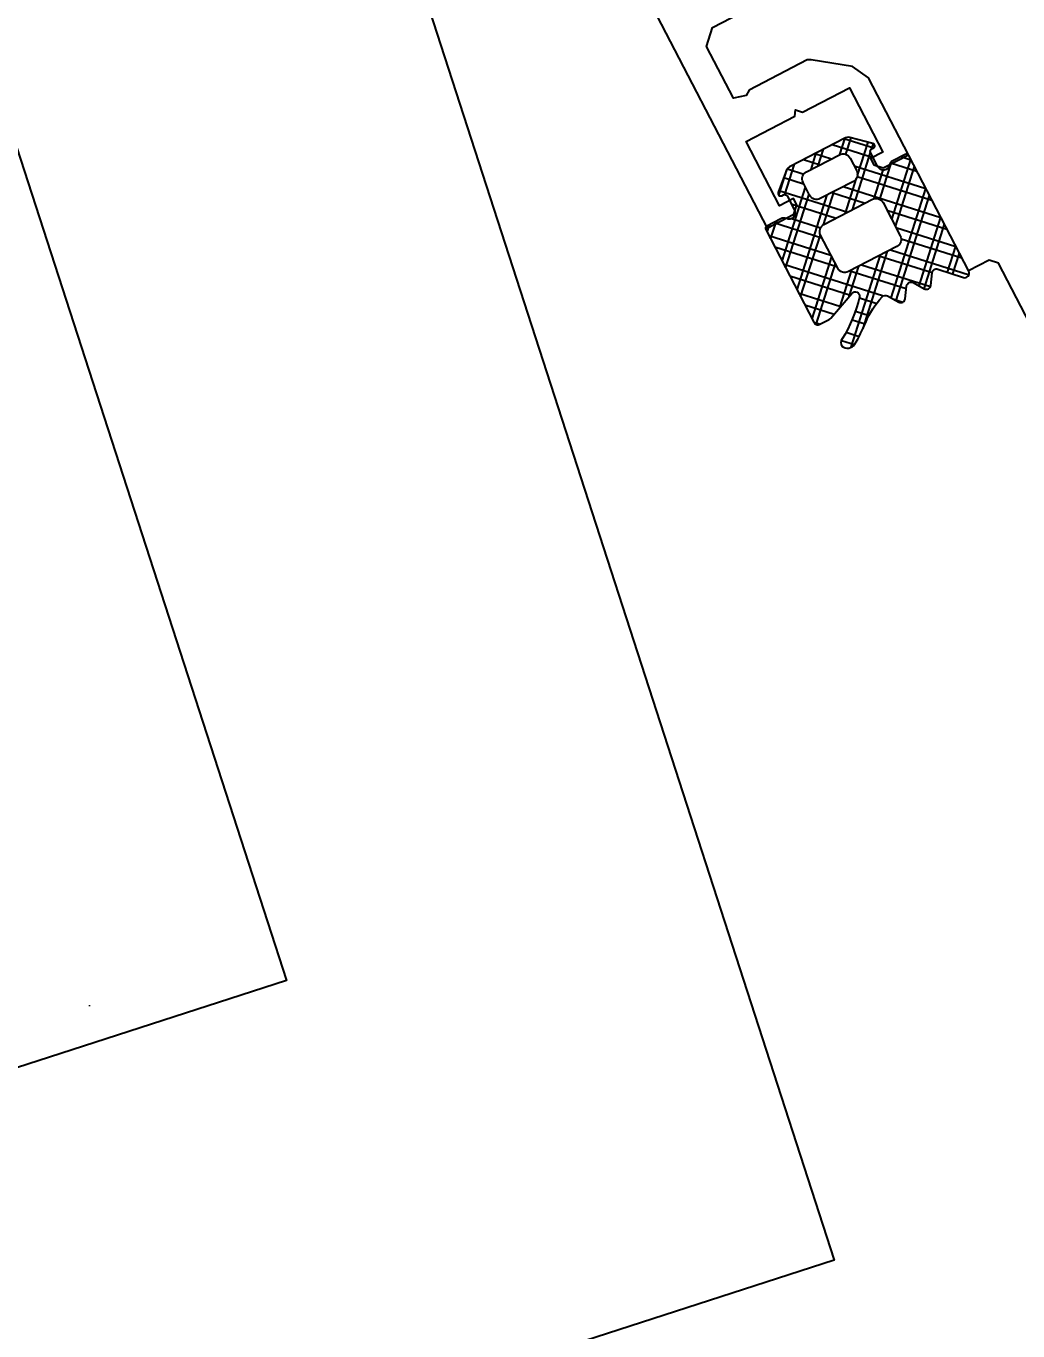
# Model space of a CAD drawing. Header units: millimetres. Extents: x -222892 to 671268, y 0 to 135099.
# Drawn here: x -59140.5 to -59072.1, y 106422 to 106512 of the extents above; entities that cross this region are included whole.
import ezdxf
from ezdxf import colors
from ezdxf.entities.mleader import LeaderData, LeaderLine
from ezdxf.math import Vec2, Vec3

# ---------------------------------------------------------------- set-up
doc = ezdxf.new("R2010")
doc.units = ezdxf.units.MM
for name, color, linetype in [('_TEXT', 7, 'Continuous'), ('АР_Колонны', 250, 'Continuous'), ('АР_новое окно', 155, 'Continuous'), ('АР_Сущ Несущая стена', 216, 'Continuous')]:
    doc.layers.add(name, color=color, linetype=linetype)
doc.layers.add('АР_Колонны Штрих', color=250, linetype='Continuous', lineweight=5)
doc.layers.add('АР_Окна', color=4, linetype='Continuous', lineweight=5)
doc.styles.add('ISOCPEUR', font='isocpeur.ttf', dxfattribs={"width": 0.85})

# ---------------------------------------------------------------- blocks, each defined once
blk = doc.blocks.new('стойка витр.')
h = blk.add_hatch()
h.set_pattern_fill('ANSI37', scale=0.5, angle=-69.23283665521843)
h.set_pattern_definition([(335.7671633447816, (-69115.31625940584, 318510.9409690977), (0.6515825639889636, 1.447617495164233), []), (65.76716334478155, (-69115.31625940584, 318510.9409690977), (-1.447617495164233, 0.6515825639889636), [])])
edge = h.paths.add_edge_path()
edge.add_line((-22.69442369043827, 14.13646889062511), (-23.03581465108437, 15.03674084689555))
edge.add_arc((-23.43472203482704, 14.88552442783714), 0.426606969231953, 20.76054121617168, 72.29995807937499)
edge.add_arc((-23.17519432072194, 15.69843630689562), 0.4267278803337561, 110.7639791014305, 252.28796188313498, ccw=False)
edge.add_line((-23.32647754022037, 16.09744767434313), (-22.30045238576713, 16.48652534212306))
edge.add_arc((-22.23557122191811, 16.31559297980009), 0.1828317202011609, 20.74895968860318, 110.7853670150393, ccw=False)
edge.add_line((-22.06459766681655, 16.38036551539699), (-22.02136925791274, 16.26636916297139))
edge.add_arc((-21.85036169383434, 16.33121481389334), 0.1828894349477776, 200.7666051414026, 335.7779732891441)
edge.add_line((-21.68357339510112, 16.25618009645405), (-21.08991230116226, 17.78525728297245))
edge.add_arc((-21.70321396183568, 17.95657679537892), 0.6367804192309714, 344.3928406199507, 381.7248777476984)
edge.add_line((-21.1116628201562, 18.19228116337763), (-22.58147269752226, 22.06827310883818))
edge.add_arc((-23.18057156739388, 21.852472630542), 0.6367804192296693, 19.80944894391843, 57.14148607166609)
edge.add_line((-22.83507592984824, 22.38737642259366), (-24.29334917705273, 23.13834224954917))
edge.add_arc((-24.36844682475663, 22.97158227615987), 0.1828894349476184, 65.75635339884347, 200.7677215648203)
edge.add_line((-24.53945312526776, 22.90673329312267), (-24.49622471639304, 22.79273694081348))
edge.add_arc((-24.66715707872659, 22.7278557770023), 0.1828317201976129, -69.25104032206309, 20.78536700277641, ccw=False)
edge.add_line((-24.60238454316277, 22.55688222189201), (-25.62840969761601, 22.16780455411208))
edge.add_arc((-25.77973726672901, 22.56679910380675), 0.4267278803402734, 149.2463648073436, 290.7703475895543, ccw=False)
edge.add_arc((-26.51302534269302, 23.00322659508151), 0.4266069692186295, 329.2343686070108, 380.7737854734352)
edge.add_line((-26.11415292418678, 23.1545352198882), (-26.50320860397187, 24.18050239048171))
edge.add_arc((-26.6741821590871, 24.11572985494814), 0.1828317201915107, 20.74895966852365, 110.7853670116034)
edge.add_line((-26.73906332292245, 24.28666221726598), (-33.46508004333009, 21.73609814226074))
edge.add_arc((-33.37260125833668, 21.44478009969028), 0.3056444463767395, 107.6120180140902, 200.6882886899978)
edge.add_line((-33.6585366082727, 21.33680091994756), (-33.39916615508264, 20.65282280623796))
edge.add_arc((-33.11489203283651, 20.76049792175978), 0.3039830703862393, 200.7452912846324, 225.8123610097134)
edge.add_line((-33.32677140043234, 20.54252351805917), (-31.79381202385412, 18.90709041146329))
edge.add_arc((-32.0063560722166, 18.68866847666476), 0.3047673113958362, -108.86283880448178, 45.781400895661875, ccw=False)
edge.add_arc((-28.70749382052437, 27.75544220980088), 9.952967568180252, 231.9543329511108, 250.0411665169116, ccw=False)
edge.add_arc((-35.13741779119496, 19.64784166335459), 0.4002801790554734, 42.30928712460122, 119.2250395725891)
edge.add_arc((-34.91139847875967, 19.56672148584141), 0.6024183835395109, 134.3950067436913, 228.6478049676944)
edge.add_arc((-28.53884731806517, 27.80771469972205), 11.01872594929672, 232.0873456721725, 240.8889416158169)
edge.add_arc((-36.88860151399224, 12.8729826853881), 6.091684827127049, 40.75890454826748, 60.61437004968877, ccw=False)
edge.add_arc((-32.50226594848368, 16.64775385941913), 0.3047655738188228, -34.89587558046088, 41.60271899476669, ccw=False)
edge.add_line((-32.25229934006347, 16.47340148731018), (-32.76342180219945, 15.75802363698313))
edge.add_arc((-32.51342051808022, 15.58368567090239), 0.3047857747310843, 145.1100748179471, 256.4242518685471)
edge.add_line((-32.58496309185284, 15.28741547561367), (-31.72801335877739, 15.09082250765641))
edge.add_arc((-31.79955593254474, 14.79455231235153), 0.3047857747455557, -34.88992517811971, 76.42425187022229, ccw=False)
edge.add_line((-31.54955464840168, 14.62021434627968), (-32.06065512256464, 13.90477851201285))
edge.add_arc((-31.81065383841726, 13.73044054594722), 0.304785774745541, 145.1100748233031, 256.4242518693868)
edge.add_line((-31.88219641218893, 13.4341703506434), (-31.02524667911348, 13.23757738269342))
edge.add_arc((-31.09682011228135, 12.94126594878393), 0.3048331054871362, -24.2246592297883, 76.42043308581259, ccw=False)
edge.add_line((-30.81882951050648, 12.81618818287097), (-31.59985344059533, 11.12048939903616))
edge.add_arc((-31.32187980059053, 10.99539431777895), 0.3048247429134716, 155.7710645559098, 290.7402899417831)
edge.add_line((-31.21393143609748, 10.71032366952568), (-22.80062470957637, 13.90072279884771))
edge.add_arc((-22.86539724513609, 14.07169635396312), 0.1828317202009504, 290.7489596761703, 380.7489600455551)
edge = h.paths.add_edge_path(flags=16)
edge.add_line((-23.10434971895302, 21.04022295145114), (-22.19142218885827, 18.63276889372355))
edge.add_arc((-22.69773797682865, 18.4407695405971), 0.5414973949605305, -69.23283665472542, 20.767163345274582, ccw=False)
edge.add_line((-22.5057386237022, 17.93445375262672), (-23.43116100440966, 17.58352553217992))
edge.add_arc((-23.62316035752519, 18.08984132014666), 0.5414973949532591, 200.7671633443313, 290.7671633443313, ccw=False)
edge.add_line((-24.12947614549194, 17.89784196703113), (-25.04240367558668, 20.30529602475872))
edge.add_arc((-24.53608788761267, 20.4972953778888), 0.541497394965222, 110.76716334549809, 200.7671633454981, ccw=False)
edge.add_line((-24.72808724074275, 21.00361116586282), (-23.80266486003529, 21.35453938630963))
edge.add_arc((-23.6106655069234, 20.84822359833925), 0.5414973949553709, 20.767163343835023, 110.767163343835, ccw=False)
edge = h.paths.add_edge_path(flags=16)
edge.add_line((-26.85119390953332, 20.26120087689196), (-25.51269974335446, 16.73149769075098))
edge.add_arc((-26.01901553132848, 16.5394983376209), 0.541497394965222, -69.23283665450191, 20.76716334549809, ccw=False)
edge.add_line((-25.82701617819839, 16.03318254964688), (-28.23444912247942, 15.12026302596496))
edge.add_arc((-28.4264484756095, 15.62657881394625), 0.5414973949720253, 200.7671633452251, 290.76716334522513, ccw=False)
edge.add_line((-28.9327642635908, 15.43457946081617), (-30.27125842979876, 18.96428264696442))
edge.add_arc((-29.76494264181383, 19.15628200007632), 0.5414973949689773, 110.76716334328901, 200.767163343289, ccw=False)
edge.add_line((-29.95694199492573, 19.66259778806125), (-27.5495090506447, 20.57551731175045))
edge.add_arc((-27.35750969751825, 20.06920152376551), 0.541497394974137, 20.767163344728715, 110.76716334472869, ccw=False)
at = {"lineweight": 0, "ltscale": 100, "transparency": 33554687}
for points in [[(65.92687011216185, 59.2824299609274), (-26.6419368966599, 24.17953274302999), (-25.90703195796232, 22.24153677027789), (-25.27813291337225, 21.95846499659092), (-24.82208952034125, 22.13140062004823), (-25.21116718812846, 23.15742577453057), (-20.53714279274573, 24.92985650197079), (-19.19699615391437, 21.39579562939616), (-18.76855027934653, 21.29748815141647), (-18.98085410959902, 20.82581386800302), (-17.68393587967148, 17.40574934773758), (-22.35796027505421, 15.63331862029736), (-22.70380953396671, 16.54534742246324), (-23.1598529269977, 16.37241179900593), (-23.44292470067739, 15.74351275440858), (-22.75122618288151, 13.91945515007683), (-17.16517298531835, 16.03773513642955), (-16.24131551088067, 17.04008095841709), (-15.46667035139399, 19.81128934778826), (-15.4391308168415, 20.08251046122314), (-17.03864790883381, 24.30054944750736), (-17.39634782800567, 24.5561396704943), (-17.47095398549573, 25.44057095424068), (-13.70890040838276, 26.86717441076325), (-12.4510803312005, 26.30097287951503), (-4.305940852005733, 4.821667629301373)], [(-69.8438361948356, -5.633594956780144), (-69.21493715024553, -5.916666730459838), (-30.90838462579995, 8.609511357899464), (-30.62531285212026, 9.238410402496811), (-31.1873041553481, 10.72042096611403)]]:
    blk.add_lwpolyline(points, dxfattribs=at)
at = {"color": 7, "lineweight": 0, "ltscale": 100, "transparency": 33554687}
blk.add_lwpolyline([(-22.69442369043827, 14.13646889062511), (-23.03581465108437, 15.03674084689555, 0.2287523810762611), (-23.30501911480678, 15.29193636016134, -0.7101639231358212), (-23.32647754022037, 16.09744767434313), (-22.30045238576713, 16.48652534212306, -0.4143996870914876), (-22.06459766681655, 16.38036551539699), (-22.02136925791274, 16.26636916297139, 0.6682503890445888), (-21.68357339510112, 16.25618009645405), (-21.08991230116226, 17.78525728297245, 0.1643479059441302), (-21.1116628201562, 18.19228116337763), (-22.58147269752226, 22.06827310883818, 0.1643479059441302), (-22.83507592984824, 22.38737642259366), (-24.29334917705273, 23.13834224954917, 0.6682503891596868), (-24.53945312526776, 22.90673329312267), (-24.49622471639304, 22.79273694081348, -0.4143996870833266), (-24.60238454316277, 22.55688222189201), (-25.62840969761601, 22.16780455411208, -0.7101639231391418), (-26.14645609946456, 22.78500538597291, 0.2287523810910513), (-26.11415292418678, 23.1545352198882), (-26.50320860397187, 24.18050239048171, 0.4143996871765861), (-26.73906332292245, 24.28666221726598), (-33.46508004333009, 21.73609814226074, 0.4300281847644905), (-33.6585366082727, 21.33680091994756), (-33.39916615508264, 20.65282280623796, 0.1098139781175365), (-33.32677140043234, 20.54252351805917), (-31.79381202385412, 18.90709041146329, -0.8000358277039689), (-32.10488848172827, 18.40026861818478, -0.07908294790216032), (-34.84140179419774, 19.91728321780829, 0.3488032577412263), (-35.33285102594527, 19.99716969329165, 0.4361245879823007), (-35.30940773655311, 19.11450854978466, 0.03842309887939363), (-33.89950172111276, 18.18089248692559, -0.08685322061285544), (-32.2743724368047, 16.85010652759956, -0.3467629046601076), (-32.25229934006347, 16.47340148731018), (-32.76342180219945, 15.75802363698313, 0.5278770357902526), (-32.58496309185284, 15.28741547561367), (-31.72801335877739, 15.09082250765641, -0.5278770357776507), (-31.54955464840168, 14.62021434627968), (-32.06065512256464, 13.90477851201285, 0.5278770357650493), (-31.88219641218893, 13.4341703506434), (-31.02524667911348, 13.23757738269342, -0.4697389635461835), (-30.81882951050648, 12.81618818287097), (-31.59985344059533, 11.12048939903616, 0.667984424932516), (-31.21393143609748, 10.71032366952568), (-22.80062470957637, 13.90072279884771, 0.4142135642613711)], format="xyb", close=True, dxfattribs=at)
for points in [[(-26.73906332292245, 24.28666221726598), (-26.73906332292245, 24.28666221726598)], [(-22.80062470957637, 13.90072279884771), (-22.80062470957637, 13.90072279884771)]]:
    blk.add_lwpolyline(points, dxfattribs=at)
at = {"color": 7}
for points in [[(-23.10434971895302, 21.04022295145114), (-22.19142218885827, 18.63276889372355, -0.414213562373095), (-22.5057386237022, 17.93445375262672), (-23.43116100440966, 17.58352553217992, -0.414213562373095), (-24.12947614549194, 17.89784196703113), (-25.04240367558668, 20.30529602475872, -0.414213562373095), (-24.72808724074275, 21.00361116586282), (-23.80266486003529, 21.35453938630963, -0.414213562373095)], [(-26.85119390953332, 20.26120087689196), (-25.51269974335446, 16.73149769075098, -0.414213562373095), (-25.82701617819839, 16.03318254964688), (-28.23444912247942, 15.12026302596496, -0.414213562373095), (-28.9327642635908, 15.43457946081617), (-30.27125842979876, 18.96428264696442, -0.414213562373095), (-29.95694199492573, 19.66259778806125), (-27.5495090506447, 20.57551731175045, -0.414213562373095)]]:
    blk.add_lwpolyline(points, format="xyb", close=True, dxfattribs=at)
at = {"color": 7, "lineweight": 0, "ltscale": 100, "transparency": 33554687}
blk.add_arc((-33.37357679728302, 21.44486016019073), 0.304760386648688, 110.7561904730667, 200.7778938289061, dxfattribs=at)
blk = doc.blocks.new('A$Cec9b444d')
at = {"layer": 'АР_новое окно', "ltscale": 100}
h = blk.add_hatch(dxfattribs=at)
h.set_pattern_fill('ANSI37', color=256, scale=0.4999999999999999, angle=27.43327265420542)
h.set_pattern_definition([(72.43327265420541, (-308116.7338442731, -111681.0100287451), (-1.513468681378775, 0.4791333848581134), []), (162.4332726542054, (-308116.7338442731, -111681.0100287451), (-0.4791333848581135, -1.513468681378774), [])])
edge = h.paths.add_edge_path()
edge.add_line((206.372629109692, -6083.344886094987), (205.518073226613, -6083.788475574141))
edge.add_arc((205.714573811535, -6084.167132445621), 0.4266069692281099, 117.4266505268183, 168.9660673900701)
edge.add_arc((204.8770308127097, -6084.003724726657), 0.4267278803342321, 207.4300884103954, 348.9540711920704, ccw=False)
edge.add_line((204.4982784149104, -6084.200303731172), (203.9927267750624, -6083.226380434116))
edge.add_arc((204.1549719304169, -6083.142095515693), 0.1828317201955801, 117.4150690005994, 207.4514763270704, ccw=False)
edge.add_line((204.0707901240712, -6082.979796836124), (204.178997708368, -6082.923627606119))
edge.add_arc((204.0947393331579, -6082.761303634914), 0.1828894349625355, 297.4327144372791, 432.4440825850568)
edge.add_line((204.1499054493189, -6082.586932636614), (202.5622514984479, -6082.174785248869))
edge.add_arc((202.4632842451653, -6082.803828001924), 0.6367804192915244, 81.05894993019012, 118.3909870579214)
edge.add_line((202.160504179216, -6082.24363737896), (198.4813362383496, -6084.153448337986))
edge.add_arc((198.7652231398882, -6084.723446170845), 0.6367804192408358, 116.4755582516922, 153.8075953794219)
edge.add_line((198.1938293146483, -6084.442379632805), (197.6172215029713, -6085.977968760271))
edge.add_arc((197.7915716725972, -6086.033200669289), 0.1828894349663485, 162.4224627167219, 297.4338308828483)
edge.add_line((197.8758332107812, -6086.195522998637), (197.9840407949663, -6086.139353768664))
edge.add_arc((198.0683257133053, -6086.301598924023), 0.1828317201601157, 27.415068977927206, 117.45147630291379, ccw=False)
edge.add_line((198.2306243928768, -6086.217417117758), (198.7361760328365, -6087.191340414781))
edge.add_arc((198.3574454873032, -6087.387961516825), 0.4267278803746714, -114.08752588580631, 27.436456896345987, ccw=False)
edge.add_arc((198.0090909343695, -6088.166954111777), 0.4266069692119317, 65.90047791761425, 117.4398947840458)
edge.add_line((197.8125028259373, -6087.788342672696), (196.8386345683418, -6088.293865742273))
edge.add_arc((196.9228163746516, -6088.456164421831), 0.1828317201689601, 117.4150689921962, 207.4514763352749)
edge.add_line((196.7605712193329, -6088.540449340266), (200.0746700678744, -6094.924916964581))
edge.add_arc((200.3532834128861, -6094.799246237862), 0.3056444463307011, 204.2781273178768, 297.354397993682)
edge.add_line((200.4937249032664, -6095.070713943773), (201.1429704084019, -6094.733698564022))
edge.add_arc((201.0030237672811, -6094.463845558394), 0.3039830702642801, 297.4114006050876, 322.4784703302069)
edge.add_line((201.2441201981937, -6094.648989334981), (202.690546028123, -6092.936547156463))
edge.add_arc((202.9321641229642, -6093.122299169482), 0.304767311395528, -12.196729493389682, 142.4475102066164, ccw=False)
edge.add_arc((193.5437437727168, -6090.898239500537), 9.95296756820222, 328.62044226043173, 346.7072758262326, ccw=False)
edge.add_arc((202.3429392661765, -6096.343537247926), 0.4002801790517803, 138.9753964393203, 215.8911488873161)
edge.add_arc((202.3972739728527, -6096.109629248002), 0.602418383528754, 231.0611160529673, 325.3139142770133)
edge.add_arc((193.4722476370368, -6090.736801095194), 11.01872594965753, 328.753454980231, 337.5550509238755)
edge.add_arc((209.2752798236935, -6097.296434407051), 6.091684826945205, 137.4250138587982, 157.2804793602198, ccw=False)
edge.add_arc((205.0168479416706, -6093.377940434397), 0.3047655738085852, 61.77023372939249, 138.2688283044267, ccw=False)
edge.add_line((205.1610046654561, -6093.109424338108), (205.9308789522539, -6093.534047962788))
edge.add_arc((206.0750173421278, -6093.265499097529), 0.3047857747125874, 241.7761841286122, 353.09036117938)
edge.add_line((206.3775894935295, -6093.302165999001), (206.4733758802415, -6092.428188534642))
edge.add_arc((206.7759480316521, -6092.464855436104), 0.3047857747206464, 61.77618413306328, 173.0903611814476, ccw=False)
edge.add_line((206.9200864215088, -6092.196306570827), (207.6900157477524, -6092.620901625241))
edge.add_arc((207.8341541376508, -6092.352352759905), 0.3047857747931043, 241.7761841315031, 353.0903611777704)
edge.add_line((208.1367262891314, -6092.389019661395), (208.2325126757317, -6091.515042197067))
edge.add_arc((208.5351293692796, -6091.551734962222), 0.304833105532657, 72.44145007719351, 173.0865423929743, ccw=False)
edge.add_line((208.6270914922294, -6091.26110428564), (210.4019902801572, -6091.840005863803))
edge.add_arc((210.4939715703805, -6091.549390024304), 0.3048247429570664, 252.4371738603533, 387.4063992462515)
edge.add_line((210.7645839976479, -6091.409079518185), (206.6191095966484, -6083.42300296773))
edge.add_arc((206.4568109170503, -6083.507184774043), 0.1828317202056791, 27.41506898724105, 117.4150693562912)
edge = h.paths.add_edge_path(flags=16)
edge.add_line((199.5631335144384, -6084.553451036842), (201.8483363510717, -6083.367230268689))
edge.add_arc((202.0978124733191, -6083.847835192842), 0.5414973949078765, 27.43327265100919, 117.4332726510674, ccw=False)
edge.add_line((202.5784173974729, -6083.598359070596), (203.0343992027018, -6084.476788232168))
edge.add_arc((202.5537942785601, -6084.726264354481), 0.5414973949279642, -62.56672734217449, 27.43327265783182, ccw=False)
edge.add_line((202.8032704008733, -6085.206869278622), (200.5180675642441, -6086.393090046789))
edge.add_arc((200.2685914419236, -6085.912485122597), 0.5414973949762787, 207.4332726560488, 297.4332726560286, ccw=False)
edge.add_line((199.7879865177313, -6086.161961244918), (199.3320047124982, -6085.28353208333))
edge.add_arc((199.8126096367121, -6085.034055961057), 0.5414973949736005, 117.43327265056851, 207.4332726505544, ccw=False)
edge = h.paths.add_edge_path(flags=16)
edge.add_line((200.771834859184, -6088.184533222691), (204.1222986851971, -6086.445348538666))
edge.add_arc((204.3717748075171, -6086.925953462858), 0.5414973949760692, 27.433272655941323, 117.43327265598589, ccw=False)
edge.add_line((204.8523797317099, -6086.676477340538), (206.0385900967158, -6088.961660135835))
edge.add_arc((205.5579851724918, -6089.211136258126), 0.5414973949908602, -62.56672734820842, 27.433272651774985, ccw=False)
edge.add_line((205.8074612947837, -6089.691741182351), (202.4569974686672, -6091.430925866437))
edge.add_arc((202.2075213464289, -6090.950320942266), 0.5414973949190497, 207.4332726493128, 297.43327264937625, ccw=False)
edge.add_line((201.7269164222579, -6091.199797064504), (200.540706057252, -6088.914614269208))
edge.add_arc((201.0213109814763, -6088.665138146916), 0.5414973949916829, 117.43327265183169, 207.4332726518382, ccw=False)
at = {"layer": 'АР_Колонны', "ltscale": 100}
blk.add_lwpolyline([(59.8331733053945, -5722.001139615677), (201.4880771500628, -6159.646987552973), (-236.1577707871749, -6301.301891397656), (-377.8126746318723, -5863.656043460374)], close=True, dxfattribs=at)
at = {"layer": 'АР_новое окно', "ltscale": 100}
for points in [[(151.2444298987936, -6000.563407683617), (196.8557016918477, -6088.43154360072), (198.6952856623905, -6087.476638121167), (198.9034390792186, -6086.819130864664), (198.678733589198, -6086.386245488469), (197.7048102920615, -6086.891797128402), (195.4017861530209, -6082.455121058731), (198.7563863809641, -6080.713789219165), (198.8042938594279, -6080.276828006753), (199.2974243017985, -6080.432943069406), (202.5438169455648, -6078.747780459841), (204.8468410846054, -6083.184456529512), (203.981125371654, -6083.633838939471), (204.2058308617862, -6084.066724315633), (204.8633381183645, -6084.274877732516), (206.594769544048, -6083.376112912674), (203.8423629950539, -6078.073721130128), (202.7395491649156, -6077.272464968936), (199.8971522364183, -6076.824747690416), (199.6245678381413, -6076.828878566142), (195.6207221051662, -6078.907225785398), (195.4083827730778, -6079.292177213944), (194.5385912238445, -6079.468946655302), (192.6849209244384, -6075.897931259034), (193.1012827977513, -6074.582888175658), (213.489862645681, -6063.99942640977)], [(206.6191095966484, -6083.42300296773), (206.6191095966484, -6083.42300296773)], [(196.7605712193329, -6088.540449340266), (196.7605712193329, -6088.540449340266)], [(231.482294325462, -6127.880571076728), (231.6904477422901, -6127.223063820226), (212.8157248728507, -6090.861729235748), (212.1582176163841, -6090.653575818834), (210.7514639825941, -6091.383804378538)]]:
    blk.add_lwpolyline(points, dxfattribs=at)
for points in [[(206.372629109692, -6083.344886094987), (205.518073226613, -6083.788475574141, 0.2287523810762611), (205.2958530955856, -6084.085484002713, -0.7101639231358212), (204.4982784149104, -6084.200303731172), (203.9927267750624, -6083.226380434116, -0.4143996870914876), (204.0707901240712, -6082.979796836124), (204.178997708368, -6082.923627606119, 0.6682503890445888), (204.1499054493189, -6082.586932636614), (202.5622514984479, -6082.174785248869, 0.1643479059441302), (202.160504179216, -6082.24363737896), (198.4813362383496, -6084.153448337986, 0.1643479059441302), (198.1938293146483, -6084.442379632805), (197.6172215029713, -6085.977968760271, 0.6682503891596868), (197.8758332107812, -6086.195522998637), (197.9840407949663, -6086.139353768664, -0.4143996870833266), (198.2306243928768, -6086.217417117758), (198.7361760328365, -6087.191340414781, -0.7101639231391418), (198.1832843062477, -6087.777531237033, 0.2287523810910513), (197.8125028259373, -6087.788342672696), (196.8386345683418, -6088.293865742273, 0.4143996871765861), (196.7605712193329, -6088.540449340266), (200.0746700678744, -6094.924916964581, 0.4300281847644905), (200.4937249032664, -6095.070713943773), (201.1429704084019, -6094.733698564022, 0.1098139781175365), (201.2441201981937, -6094.648989334981), (202.690546028123, -6092.936547156463, -0.8000358277039689), (203.2300522129979, -6093.186687055852, -0.07908294790216032), (202.0409567752016, -6096.080800122863, 0.3488032577412263), (202.0186593984194, -6096.578200387575, 0.4361245879823007), (202.8926319265144, -6096.452453410741, 0.03842309887939363), (203.6562697903827, -6094.943701894335, -0.08685322061285544), (204.7894086613524, -6093.17507735558, -0.3467629046601076), (205.1610046654561, -6093.109424338108), (205.9308789522539, -6093.534047962788, 0.5278770357902526), (206.3775894935295, -6093.302165999001), (206.4733758802415, -6092.428188534642, -0.5278770357776507), (206.9200864215088, -6092.196306570827), (207.6900157477524, -6092.620901625241, 0.5278770357650493), (208.1367262891314, -6092.389019661395), (208.2325126757317, -6091.515042197067, -0.4697389635461835), (208.6270914922294, -6091.26110428564), (210.4019902801572, -6091.840005863803, 0.667984424932516), (210.7645839976479, -6091.409079518185), (206.6191095966484, -6083.42300296773, 0.4142135642613711)], [(199.5631335144384, -6084.553451036842), (201.8483363510717, -6083.367230268689, -0.414213562373095), (202.5784173974729, -6083.598359070596), (203.0343992027018, -6084.476788232168, -0.414213562373095), (202.8032704008733, -6085.206869278622), (200.5180675642441, -6086.393090046789, -0.414213562373095), (199.7879865177313, -6086.161961244918), (199.3320047124982, -6085.28353208333, -0.414213562373095)], [(200.771834859184, -6088.184533222691), (204.1222986851971, -6086.445348538666, -0.414213562373095), (204.8523797317099, -6086.676477340538), (206.0385900967158, -6088.961660135835, -0.414213562373095), (205.8074612947837, -6089.691741182351), (202.4569974686672, -6091.430925866437, -0.414213562373095), (201.7269164222579, -6091.199797064504), (200.540706057252, -6088.914614269208, -0.414213562373095)]]:
    blk.add_lwpolyline(points, format="xyb", close=True, dxfattribs=at)
blk.add_arc((200.3533171373753, -6094.800224475311), 0.3047603866486879, 207.4222997812769, 297.444003135924, dxfattribs=at)
at = {"layer": 'АР_новое окно', "ltscale": 100, "rotation": 96.66610930942387}
blk.add_blockref('стойка витр.', (217.7790857105772, -6059.162881067494), dxfattribs=at)
blk = doc.blocks.new('_DotSmall')
at = {"color": 0, "linetype": 'ByBlock', "const_width": 0.5}
blk.add_lwpolyline([(-0.0625, 0, 1), (0.0625, 0, 1)], format="xyb", close=True, dxfattribs=at)

msp = doc.modelspace()

# ---------------------------------------------------------------- hatches: boundary and pattern name
at = {"layer": 'АР_Колонны Штрих', "ltscale": 100}
h = msp.add_hatch(dxfattribs=at)
h.set_pattern_fill('ANSI35', color=256, scale=20, angle=-72.0645431068729)
h.set_pattern_definition([(332.9354568931271, (0, 0), (57.78422798845524, 113.092807002825), []), (332.9354568931271, (27.65430145217567, -85.43855439994404), (57.78422798845524, 113.092807002825), [158.75, -31.75, 0, -31.75])])
h.paths.add_polyline_path([(-59122.54220429543, 106446.1538294569), (-59245.72038155166, 106826.7154363589), (-59626.28198845364, 106703.5372591027), (-59503.10381119739, 106322.9756522007)])

# ---------------------------------------------------------------- linework, layer by layer
at = {"layer": 'АР_Колонны', "ltscale": 100}
for points in [[(-59226.41662432824, 106864.4959201708), (-59084.76172048357, 106426.8500722335), (-59522.40756842081, 106285.1951683888), (-59664.0624722655, 106722.8410163261)], [(-59245.72038155166, 106826.7154363589), (-59122.54220429543, 106446.1538294569), (-59503.10381119739, 106322.9756522007), (-59626.28198845364, 106703.5372591027)]]:
    msp.add_lwpolyline(points, close=True, dxfattribs=at)
at = {"layer": 'АР_Сущ Несущая стена', "ltscale": 100}
for centre, radius, start, end in [((-62030.09329069572, 115344.433156268), 8983.043171971784, 272.4158362793695, 356.8342044020854), ((-62032.83425322798, 115337.2415043112), 9628.85431650461, 272.2700411469474, 357.0895800963976)]:
    msp.add_arc(centre, radius, start, end, dxfattribs=at)

# ---------------------------------------------------------------- block references
at = {"layer": 'АР_Окна', "ltscale": 100}
msp.add_blockref('A$Cec9b444d', (-59286.24979763362, 112586.4970597865), dxfattribs=at)

# ---------------------------------------------------------------- leaders
at = {"layer": '_TEXT'}
ml = msp.add_multileader_mtext('Standard', dxfattribs=at)
ml.set_content('-0,125', color=256, style='ISOCPEUR')
ml.set_leader_properties(color=256, linetype='Continuous', lineweight=-1)
ml.set_arrow_properties(name='DOTSMALL')
ml.build(insert=Vec2(0, 0))
ml.multileader.update_dxf_attribs({"has_dogleg": 0, "has_text_frame": 1, "text_left_attachment_type": 4, "text_right_attachment_type": 4, "dogleg_length": 0, "arrow_head_size": 180})
ctx = ml.context
ctx.base_point, ctx.char_height, ctx.arrow_head_size, ctx.landing_gap_size, ctx.plane_origin = Vec3(-60818.86833564375, 129158.4810110584), 250, 180, 50, Vec3(-62980.08070571229, 128209.7320814887)
ctx.left_attachment, ctx.right_attachment, ctx.text_align_type = 4, 4, 1
notes = []
notes.append((ctx, [(0, (0, 0, 0), (0, 0), (1, 0), 1, [])]))
ctx.mtext.insert, ctx.mtext.width, ctx.mtext.alignment, ctx.mtext.line_spacing_style, ctx.mtext.flow_direction = Vec3(-60402.30583564375, 129491.8143443918), 852.6970314602484, 2, 2, 5
ml = msp.add_multileader_mtext('Standard', dxfattribs=at)
ml.set_content('-0,125', color=256, style='ISOCPEUR')
ml.set_leader_properties(color=256, linetype='Continuous', lineweight=-1)
ml.set_arrow_properties(name='DOTSMALL')
ml.build(insert=Vec2(0, 0))
ml.multileader.update_dxf_attribs({"has_dogleg": 0, "has_text_frame": 1, "text_left_attachment_type": 4, "text_right_attachment_type": 4, "dogleg_length": 0, "arrow_head_size": 180})
ctx = ml.context
ctx.base_point, ctx.char_height, ctx.arrow_head_size, ctx.landing_gap_size, ctx.plane_origin = Vec3(-69943.07172829562, 122200.4463248388), 250, 180, 50, Vec3(-72104.28409836415, 121251.697395269)
ctx.left_attachment, ctx.right_attachment, ctx.text_align_type = 4, 4, 1
notes.append((ctx, [(0, (0, 0, 0), (0, 0), (1, 0), 1, [])]))
ctx.mtext.insert, ctx.mtext.width, ctx.mtext.alignment, ctx.mtext.line_spacing_style, ctx.mtext.flow_direction = Vec3(-69526.50922829562, 122533.7796581721), 852.6970314602484, 2, 2, 5
ml = msp.add_multileader_mtext('Standard', dxfattribs=at)
ml.set_content('{\\W0.8;-2,730}', color=256, style='ISOCPEUR')
ml.set_leader_properties(color=256, linetype='Continuous', lineweight=-1)
ml.set_arrow_properties(name='DOTSMALL')
ml.build(insert=Vec2(0, 0))
ml.multileader.update_dxf_attribs({"has_dogleg": 0, "has_text_frame": 1, "text_left_attachment_type": 4, "text_right_attachment_type": 4, "dogleg_length": 0, "arrow_head_size": 180})
ctx = ml.context
ctx.base_point, ctx.char_height, ctx.arrow_head_size, ctx.landing_gap_size, ctx.plane_origin = Vec3(-179853.1649409975, 121809.0184862663, 2.299351988461806e-08), 250, 180, 50, Vec3(-184511.6738760275, 117956.7109726351, 2.299351988461806e-08)
ctx.left_attachment, ctx.right_attachment, ctx.text_align_type = 4, 4, 1
notes.append((ctx, [(0, (0, 0, 0), (0, 0), (1, 0), 1, [])]))
ctx.mtext.insert, ctx.mtext.width, ctx.mtext.defined_height, ctx.mtext.alignment, ctx.mtext.line_spacing_style, ctx.mtext.flow_direction = Vec3(-179438.1649409975, 122142.3518195997, 2.299351988461806e-08), 769.9889591111103, 343.8884462512117, 2, 2, 5
ml = msp.add_multileader_mtext('Standard', dxfattribs=at)
ml.set_content('{\\W0.8;-2,430}', color=256, style='ISOCPEUR')
ml.set_leader_properties(color=256, linetype='Continuous', lineweight=-1)
ml.set_arrow_properties(name='DOTSMALL')
ml.build(insert=Vec2(0, 0))
ml.multileader.update_dxf_attribs({"has_dogleg": 0, "has_text_frame": 1, "text_left_attachment_type": 4, "text_right_attachment_type": 4, "dogleg_length": 0, "arrow_head_size": 180})
ctx = ml.context
ctx.base_point, ctx.char_height, ctx.arrow_head_size, ctx.landing_gap_size, ctx.plane_origin = Vec3(-166064.0904518312, 120038.584608439), 250, 180, 50, Vec3(-165011.3970671901, 118383.4112137306)
ctx.left_attachment, ctx.right_attachment, ctx.text_align_type = 4, 4, 1
notes.append((ctx, [(0, (0, 0, 0), (0, 0), (1, 0), 1, [])]))
ctx.mtext.insert, ctx.mtext.width, ctx.mtext.alignment, ctx.mtext.line_spacing_style, ctx.mtext.flow_direction = Vec3(-165639.0904518312, 120371.9179417723), 852.6970314602484, 2, 2, 5
ml = msp.add_multileader_mtext('Standard', dxfattribs=at)
ml.set_content('{\\W0.8;-2,430}', color=256, style='ISOCPEUR')
ml.set_leader_properties(color=256, linetype='Continuous', lineweight=-1)
ml.set_arrow_properties(name='DOTSMALL')
ml.build(insert=Vec2(0, 0))
ml.multileader.update_dxf_attribs({"has_dogleg": 0, "has_text_frame": 1, "text_left_attachment_type": 4, "text_right_attachment_type": 4, "dogleg_length": 0, "arrow_head_size": 180})
ctx = ml.context
ctx.base_point, ctx.char_height, ctx.arrow_head_size, ctx.landing_gap_size, ctx.plane_origin = Vec3(-201773.7299577214, 117132.6558246998), 250, 180, 50, Vec3(-200721.0365730803, 115477.4824299913)
ctx.left_attachment, ctx.right_attachment, ctx.text_align_type = 4, 4, 1
notes.append((ctx, [(0, (0, 0, 0), (0, 0), (1, 0), 1, [])]))
ctx.mtext.insert, ctx.mtext.width, ctx.mtext.alignment, ctx.mtext.line_spacing_style, ctx.mtext.flow_direction = Vec3(-201348.7299577214, 117465.9891580331), 852.6970314602484, 2, 2, 5
ml = msp.add_multileader_mtext('Standard', dxfattribs=at)
ml.set_content('{\\W0.8;-2,480}', color=256, style='ISOCPEUR')
ml.set_leader_properties(color=256, linetype='Continuous', lineweight=-1)
ml.set_arrow_properties(name='DOTSMALL')
ml.build(insert=Vec2(0, 0))
ml.multileader.update_dxf_attribs({"has_dogleg": 0, "has_text_frame": 1, "text_left_attachment_type": 4, "text_right_attachment_type": 4, "dogleg_length": 0, "arrow_head_size": 180})
ctx = ml.context
ctx.base_point, ctx.char_height, ctx.arrow_head_size, ctx.landing_gap_size, ctx.plane_origin = Vec3(-167509.3761337975, 114255.0760387773), 250, 180, 50, Vec3(-166456.6827491564, 112599.9026440689)
ctx.left_attachment, ctx.right_attachment, ctx.text_align_type = 4, 4, 1
notes.append((ctx, [(0, (0, 0, 0), (0, 0), (1, 0), 1, [])]))
ctx.mtext.insert, ctx.mtext.width, ctx.mtext.alignment, ctx.mtext.line_spacing_style, ctx.mtext.flow_direction = Vec3(-167084.3761337975, 114588.4093721106), 852.6970314602484, 2, 2, 5
ml = msp.add_multileader_mtext('Standard', dxfattribs=at)
ml.set_content('-0,125', color=256, style='ISOCPEUR')
ml.set_leader_properties(color=256, linetype='Continuous', lineweight=-1)
ml.set_arrow_properties(name='DOTSMALL')
ml.build(insert=Vec2(0, 0))
ml.multileader.update_dxf_attribs({"has_dogleg": 0, "has_text_frame": 1, "text_left_attachment_type": 4, "text_right_attachment_type": 4, "dogleg_length": 0, "arrow_head_size": 180})
ctx = ml.context
ctx.base_point, ctx.char_height, ctx.arrow_head_size, ctx.landing_gap_size, ctx.plane_origin = Vec3(-60371.0902822006, 110519.9161824488), 250, 180, 50, Vec3(-62532.30265226914, 109571.167252879)
ctx.left_attachment, ctx.right_attachment, ctx.text_align_type = 4, 4, 1
notes.append((ctx, [(0, (0, 0, 0), (0, 0), (1, 0), 1, [])]))
ctx.mtext.insert, ctx.mtext.width, ctx.mtext.alignment, ctx.mtext.line_spacing_style, ctx.mtext.flow_direction = Vec3(-59954.5277822006, 110853.2495157821), 852.6970314602484, 2, 2, 5
for ctx, leaders in notes:
    for number, flags, end, landing, length, lines in leaders:
        leader = LeaderData()
        leader.index, (leader.has_last_leader_line, leader.has_dogleg_vector, leader.attachment_direction) = number, flags
        leader.last_leader_point, leader.dogleg_vector, leader.dogleg_length = Vec3(end), Vec3(landing), length
        for number, points, colour, breaks in lines:
            line = LeaderLine()
            line.index, line.vertices, line.color, line.breaks = number, Vec3.list(points), colors.encode_raw_color(colour), breaks
            leader.lines.append(line)
        ctx.leaders.append(leader)

doc.saveas('drawing.dxf')
